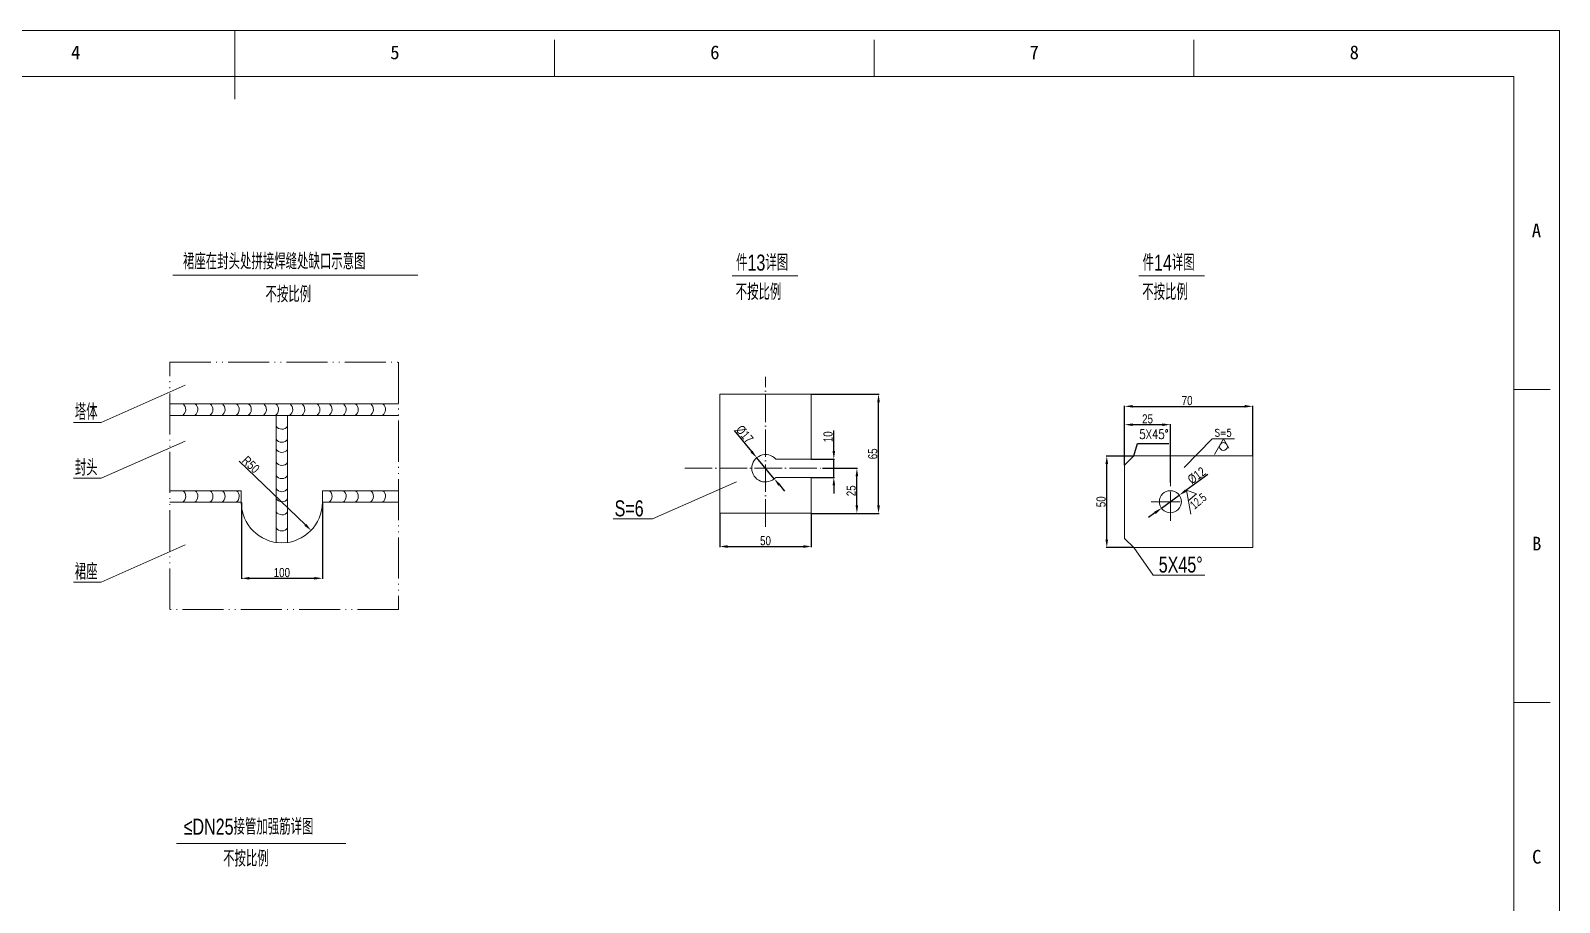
# Model space of a CAD drawing. Header units: millimetres. Extents: x 8160 to 405605, y -30951 to 80400.
# Drawn here: x 65779 to 79146, y 24065 to 31684 of the extents above; entities that cross this region are included whole.
import ezdxf

# ---------------------------------------------------------------- set-up
doc = ezdxf.new("R2010")
doc.units = ezdxf.units.MM
for name, pattern in [('ACAD_ISO04W100', [30.5, 24, -3, 0.5, -3]), ('ACAD_ISO05W100', [34, 24, -3, 0.5, -3, 0.5, -3]), ('CENTER', [50.8, 31.75, -6.35, 6.35, -6.35]), ('DIVIDE', [31.75, 12.7, -6.35, 0, -6.35, 0, -6.35])]:
    doc.linetypes.add(name, pattern=pattern)
doc.layers.get('0').update_dxf_attribs({"lineweight": 13})
doc.layers.get('Defpoints').update_dxf_attribs({"lineweight": 13})
for name, color, linetype, lineweight in [('bh', 7, 'Continuous', 13), ('CENTER', 1, 'CENTER', 13), ('DIM', 7, 'Continuous', 13), ('DIVIDE', 3, 'DIVIDE', 13), ('PROFILE', 4, 'Continuous', 15)]:
    doc.layers.add(name, color=color, linetype=linetype, lineweight=lineweight)
doc.styles.add('HZDX', font='tcc_simp.shx', dxfattribs={"width": 0.8, "height": 80, "bigfont": 'hzdx.shx'})
doc.styles.add('HZDX90', font='romans.shx', dxfattribs={"width": 0.8, "height": 90, "bigfont": 'tcc_hzdx.shx'})
doc.styles.add('TCC', font='tcc_simp.shx', dxfattribs={"width": 0.75, "bigfont": 'tcc_hzdx.shx'})
doc.styles.add('图签', font='SimSun.ttf', dxfattribs={"height": 3})
doc.dimstyles.new('ISO-25', dxfattribs={"dimtxt": 2.5, "dimasz": 2.5, "dimexe": 1.25, "dimexo": 0.625, "dimtad": 1, "dimdsep": 46, "dimtxsty": 'Standard', "dimcen": 2.5, "dimadec": 0, "dimazin": 0, "dimtfac": 1, "dimtmove": 0, "dimatfit": 3, "dimfxl": 0, "dimarcsym": 0})
doc.dimstyles.new('uni', dxfattribs={"dimtxt": 90, "dimasz": 70, "dimexe": 5, "dimexo": 0.625, "dimgap": 10, "dimtad": 1, "dimdec": 0, "dimdsep": 46, "dimtxsty": 'HZDX', "dimcen": 2.5, "dimadec": 0, "dimazin": 0, "dimtfac": 1, "dimtdec": 0, "dimtmove": 0, "dimatfit": 3, "dimfxl": 0, "dimarcsym": 0})

# ---------------------------------------------------------------- blocks, each defined once
blk = doc.blocks.new('*D118')
at = {"layer": 'Defpoints', "color": 0}
for p in [(67622, 27562), (68331, 27562), (68331, 26897)]:
    blk.add_point(p, dxfattribs=at)
at = {"layer": 'DIM', "color": 0, "lineweight": -2}
for p, q in [((67622, 27561), (67622, 26892)), ((68331, 27561), (68331, 26892)), ((67692, 26897), (68261, 26897))]:
    blk.add_line(p, q, dxfattribs=at)
at = {"layer": 'DIM', "color": 0}
for points in [[(67692, 26909), (67692, 26886), (67622, 26897)], [(68261, 26909), (68261, 26886), (68331, 26897)]]:
    blk.add_solid(points, dxfattribs=at)
at = {"layer": 'DIM', "color": 0, "insert": (67976, 26947), "char_height": 80, "attachment_point": 5, "style": 'HZDX'}
blk.add_mtext('100', dxfattribs=at)
blk = doc.blocks.new('*D119')
at = {"layer": 'Defpoints', "color": 0}
for p in [(67976, 27562), (68232, 27316)]:
    blk.add_point(p, dxfattribs=at)
at = {"layer": 'DIM', "color": 0, "lineweight": -2}
blk.add_line((67603, 27920), (68182, 27365), dxfattribs=at)
at = {"layer": 'DIM', "color": 0}
blk.add_solid([(68190, 27373), (68173, 27356), (68232, 27316)], dxfattribs=at)
at = {"layer": 'DIM', "color": 0, "insert": (67705, 27891), "char_height": 80, "attachment_point": 5, "rotation": 316.2139, "style": 'HZDX'}
blk.add_mtext('R50', dxfattribs=at)
blk = doc.blocks.new('*D686')
at = {"layer": 'Defpoints', "color": 0}
for p in [(72605, 28505), (73193, 28505), (72605, 27465)]:
    blk.add_point(p, dxfattribs=at)
at = {"layer": 'DIM', "color": 0, "lineweight": -2}
for p, q in [((72605, 28505), (73198, 28505)), ((73193, 27535), (73193, 28435)), ((72605, 27465), (73198, 27465))]:
    blk.add_line(p, q, dxfattribs=at)
at = {"layer": 'DIM', "color": 0}
for points in [[(73181, 28435), (73205, 28435), (73193, 28505)], [(73181, 27535), (73205, 27535), (73193, 27465)]]:
    blk.add_solid(points, dxfattribs=at)
at = {"layer": 'DIM', "color": 0, "insert": (73143, 27985), "char_height": 80, "attachment_point": 5, "rotation": 90, "style": 'HZDX'}
blk.add_mtext('65', dxfattribs=at)
blk = doc.blocks.new('*D687')
at = {"layer": 'Defpoints', "color": 0}
for p in [(71805, 27465), (72605, 27465), (72605, 27175)]:
    blk.add_point(p, dxfattribs=at)
at = {"layer": 'DIM', "color": 0, "lineweight": -2}
for p, q in [((71805, 27465), (71805, 27170)), ((72605, 27465), (72605, 27170)), ((71875, 27175), (72535, 27175))]:
    blk.add_line(p, q, dxfattribs=at)
at = {"layer": 'DIM', "color": 0}
for points in [[(71875, 27187), (71875, 27163), (71805, 27175)], [(72535, 27187), (72535, 27163), (72605, 27175)]]:
    blk.add_solid(points, dxfattribs=at)
at = {"layer": 'DIM', "color": 0, "insert": (72205, 27225), "char_height": 80, "attachment_point": 5, "style": 'HZDX'}
blk.add_mtext('50', dxfattribs=at)
blk = doc.blocks.new('*D688')
at = {"layer": 'Defpoints', "color": 0}
for p in [(72605, 27939), (72802, 27939), (72605, 27779)]:
    blk.add_point(p, dxfattribs=at)
at = {"layer": 'DIM', "color": 0, "lineweight": -2}
for p, q in [((72802, 28009), (72802, 28190)), ((72605, 27939), (72807, 27939)), ((72802, 27779), (72802, 27939)), ((72605, 27779), (72807, 27779)), ((72802, 27709), (72802, 27639))]:
    blk.add_line(p, q, dxfattribs=at)
at = {"layer": 'DIM', "color": 0}
for points in [[(72791, 28009), (72814, 28009), (72802, 27939)], [(72791, 27709), (72814, 27709), (72802, 27779)]]:
    blk.add_solid(points, dxfattribs=at)
at = {"layer": 'DIM', "color": 0, "insert": (72752, 28134), "char_height": 80, "attachment_point": 5, "rotation": 90, "style": 'HZDX'}
blk.add_mtext('10', dxfattribs=at)
blk = doc.blocks.new('*D689')
at = {"layer": 'Defpoints', "color": 0}
for p in [(72128, 27951), (72281, 27767)]:
    blk.add_point(p, dxfattribs=at)
at = {"layer": 'DIM', "color": 0, "lineweight": -2}
for p, q in [((71930, 28189), (72083, 28005)), ((72281, 27767), (72128, 27951)), ((72326, 27713), (72371, 27659))]:
    blk.add_line(p, q, dxfattribs=at)
at = {"layer": 'DIM', "color": 0}
for points in [[(72092, 28012), (72074, 27997), (72128, 27951)], [(72335, 27720), (72317, 27705), (72281, 27767)]]:
    blk.add_solid(points, dxfattribs=at)
at = {"layer": 'DIM', "color": 0, "insert": (72022, 28156), "char_height": 80, "attachment_point": 5, "rotation": 309.794, "style": 'HZDX'}
blk.add_mtext('%%C17', dxfattribs=at)
blk = doc.blocks.new('*D690')
at = {"layer": 'Defpoints', "color": 0}
for p in [(72702, 27859), (73004, 27859), (72605, 27465)]:
    blk.add_point(p, dxfattribs=at)
at = {"layer": 'DIM', "color": 0, "lineweight": -2}
for p, q in [((72702, 27859), (73009, 27859)), ((73004, 27535), (73004, 27789)), ((72605, 27465), (73009, 27465))]:
    blk.add_line(p, q, dxfattribs=at)
at = {"layer": 'DIM', "color": 0}
for points in [[(72992, 27789), (73015, 27789), (73004, 27859)], [(72992, 27535), (73015, 27535), (73004, 27465)]]:
    blk.add_solid(points, dxfattribs=at)
at = {"layer": 'DIM', "color": 0, "insert": (72954, 27662), "char_height": 80, "attachment_point": 5, "rotation": 90, "style": 'HZDX'}
blk.add_mtext('25', dxfattribs=at)
blk = doc.blocks.new('*D804')
at = {"layer": 'Defpoints', "color": 0}
for p in [(75189, 27966), (75425, 27966), (75425, 27166)]:
    blk.add_point(p, dxfattribs=at)
at = {"layer": 'DIM', "color": 0, "lineweight": -2}
for p, q in [((75424, 27966), (75184, 27966)), ((75189, 27236), (75189, 27896)), ((75424, 27166), (75184, 27166))]:
    blk.add_line(p, q, dxfattribs=at)
at = {"layer": 'DIM', "color": 0}
for points in [[(75177, 27896), (75200, 27896), (75189, 27966)], [(75177, 27236), (75200, 27236), (75189, 27166)]]:
    blk.add_solid(points, dxfattribs=at)
at = {"layer": 'DIM', "color": 0, "insert": (75139, 27566), "char_height": 80, "attachment_point": 5, "rotation": 90, "style": 'HZDX'}
blk.add_mtext('50', dxfattribs=at)
blk = doc.blocks.new('*D805')
at = {"layer": 'Defpoints', "color": 0}
for p in [(76465, 28400), (76465, 27966), (75345, 27886)]:
    blk.add_point(p, dxfattribs=at)
at = {"layer": 'DIM', "color": 0, "lineweight": -2}
for p, q in [((75345, 27887), (75345, 28405)), ((75415, 28400), (76395, 28400)), ((76465, 27967), (76465, 28405))]:
    blk.add_line(p, q, dxfattribs=at)
at = {"layer": 'DIM', "color": 0}
for points in [[(75415, 28412), (75415, 28389), (75345, 28400)], [(76395, 28412), (76395, 28389), (76465, 28400)]]:
    blk.add_solid(points, dxfattribs=at)
at = {"layer": 'DIM', "color": 0, "insert": (75891, 28450), "char_height": 80, "attachment_point": 5, "style": 'HZDX'}
blk.add_mtext('70', dxfattribs=at)
blk = doc.blocks.new('*D806')
at = {"layer": 'Defpoints', "color": 0}
for p in [(75745, 28240), (75345, 27886), (75745, 27734)]:
    blk.add_point(p, dxfattribs=at)
at = {"layer": 'DIM', "color": 0, "lineweight": -2}
for p, q in [((75345, 27887), (75345, 28245)), ((75415, 28240), (75675, 28240)), ((75745, 27735), (75745, 28245))]:
    blk.add_line(p, q, dxfattribs=at)
at = {"layer": 'DIM', "color": 0}
for points in [[(75415, 28251), (75415, 28228), (75345, 28240)], [(75675, 28251), (75675, 28228), (75745, 28240)]]:
    blk.add_solid(points, dxfattribs=at)
at = {"layer": 'DIM', "color": 0, "insert": (75545, 28290), "char_height": 80, "attachment_point": 5, "style": 'HZDX'}
blk.add_mtext('25', dxfattribs=at)
blk = doc.blocks.new('*D807')
at = {"layer": 'Defpoints', "color": 0}
for p in [(75822, 27623), (75667, 27510)]:
    blk.add_point(p, dxfattribs=at)
at = {"layer": 'DIM', "color": 0, "lineweight": -2}
for p, q in [((76073, 27804), (75879, 27664)), ((75667, 27510), (75822, 27623)), ((75610, 27469), (75554, 27428))]:
    blk.add_line(p, q, dxfattribs=at)
at = {"layer": 'DIM', "color": 0}
for points in [[(75872, 27673), (75886, 27654), (75822, 27623)], [(75603, 27479), (75617, 27460), (75667, 27510)]]:
    blk.add_solid(points, dxfattribs=at)
at = {"layer": 'DIM', "color": 0, "insert": (75975, 27795), "char_height": 80, "attachment_point": 5, "rotation": 35.9149, "style": 'HZDX'}
blk.add_mtext('%%c12', dxfattribs=at)

msp = doc.modelspace()

# ---------------------------------------------------------------- linework, layer by layer
at = {"color": 7}
for p, q in [((79146.2, 31683.7), (55386.2, 31683.7)), ((67566.2, 31083.7), (67566.2, 31683.7)), ((79146.2, -1956.3), (79146.2, 31683.7)), ((70361.2, 31283.7), (70361.2, 31603.7)), ((73156.2, 31283.7), (73156.2, 31603.7)), ((75951.2, 31283.7), (75951.2, 31603.7)), ((78746.2, 31283.7), (56386.2, 31283.7)), ((78746.2, -1556.3), (78746.2, 31283.7)), ((69165.5, 29546.4), (67023, 29546.4)), ((71914.2, 29540.7), (72488.5, 29540.7)), ((75468.6, 29540.7), (76042.8, 29540.7)), ((78746.2, 28547.7), (79066.2, 28547.7)), ((78746.2, 25810.9), (79066.2, 25810.9)), ((67053.7, 24579), (68534.8, 24579))]:
    msp.add_line(p, q, dxfattribs=at)
at = {"layer": 'bh', "color": 7}
for centre, radius, start, end in [((67071.9, 28372.9), 64.1, 305.95925, 50.44807), ((67177.7, 28372.9), 64.1, 305.95925, 50.44807), ((67310, 28372.9), 64.1, 305.95925, 50.44807), ((67415.9, 28372.9), 64.1, 305.95925, 50.44807), ((67539.4, 28372.9), 64.1, 305.95925, 50.44807), ((67645.2, 28372.9), 64.1, 305.95925, 50.44807), ((67777.5, 28372.9), 64.1, 305.95925, 50.44807), ((67883.4, 28372.9), 64.1, 305.95925, 50.44807), ((68006.9, 28372.9), 64.1, 305.95925, 50.44807), ((68112.7, 28372.9), 64.1, 305.95925, 50.44807), ((68245, 28372.9), 64.1, 305.95925, 50.44807), ((68350.9, 28372.9), 64.1, 305.95925, 50.44807), ((68474.4, 28372.9), 64.1, 305.95925, 50.44807), ((68580.2, 28372.9), 64.1, 305.95925, 50.44807), ((68712.5, 28372.9), 64.1, 305.95925, 50.44807), ((68818.4, 28372.9), 64.1, 305.95925, 50.44807), ((67976.9, 28261.4), 61.2, 213.13092, 324.77559), ((67976.9, 28146.9), 61.2, 213.13092, 324.77559), ((67976.9, 28058.9), 61.2, 213.13092, 324.77559), ((67976.9, 27944.4), 61.2, 213.13092, 324.77559), ((67976.9, 27829.9), 61.2, 213.13092, 324.77559), ((67976.9, 27715.4), 61.2, 213.13092, 324.77559), ((67071.9, 27613.5), 64.1, 305.95925, 50.44807), ((67177.7, 27613.5), 64.1, 305.95925, 50.44807), ((67310, 27613.5), 64.1, 305.95925, 50.44807), ((67415.9, 27613.5), 64.1, 305.95925, 50.44807), ((67539.4, 27613.5), 64.1, 305.95925, 50.44807), ((67976.9, 27627.3), 61.2, 213.13092, 324.77559), ((68350.9, 27613.5), 64.1, 305.95925, 50.44807), ((68474.4, 27613.5), 64.1, 305.95925, 50.44807), ((68580.2, 27613.5), 64.1, 305.95925, 50.44807), ((68712.5, 27613.5), 64.1, 305.95925, 50.44807), ((68818.4, 27613.5), 64.1, 305.95925, 50.44807), ((67976.9, 27512.8), 61.2, 213.13092, 324.77559), ((67976.9, 27371.9), 61.2, 213.13092, 324.77559)]:
    msp.add_arc(centre, radius, start, end, dxfattribs=at)
at = {"layer": 'CENTER', "color": 7, "linetype": 'ACAD_ISO04W100', "ltscale": 10}
for p, q in [((72204.6, 27347.8), (72204.6, 28657.4)), ((71499.5, 27858.8), (72701.6, 27858.8))]:
    msp.add_line(p, q, dxfattribs=at)
at = {"layer": 'CENTER', "color": 7, "ltscale": 8}
for p, q in [((75744.7, 27398.9), (75744.7, 27734.1)), ((75577.1, 27566.5), (75880.1, 27566.5))]:
    msp.add_line(p, q, dxfattribs=at)
at = {"layer": 'DIM', "color": 7}
for p, q in [((66397.9, 28259.4), (67131.5, 28583.9)), ((66154.1, 28259.4), (66397.9, 28259.4)), ((66397.9, 27772.6), (67131.5, 28097.1)), ((76209, 28116.4), (76129.1, 27978)), ((76209, 28116.4), (76256.4, 28034.3)), ((66154.1, 27772.6), (66397.9, 27772.6)), ((71216.7, 27416.6), (71950.4, 27741.2)), ((75885.1, 27668.1), (75922.3, 27457)), ((75885.1, 27668.1), (75974.1, 27635.7)), ((75974.1, 27635.7), (75901.6, 27574.8)), ((70872.8, 27416.6), (71216.7, 27416.6)), ((66397.9, 26864.3), (67131.5, 27188.9)), ((66154.1, 26864.3), (66397.9, 26864.3))]:
    msp.add_line(p, q, dxfattribs=at)
for points in [[(75865.2, 27864.5), (76111.5, 28116.4), (76306.6, 28116.4)], [(75424.7, 27166.5), (75594.2, 26923.9), (76047.2, 26923.9)]]:
    msp.add_lwpolyline(points, dxfattribs=at)
msp.add_circle((76209, 28048.9), 33.7, dxfattribs=at)
at = {"layer": 'DIVIDE', "color": 7, "linetype": 'ACAD_ISO05W100', "ltscale": 15}
for p, q in [((66996, 26623.7), (66996, 28785)), ((66996, 28785), (68997.3, 28785)), ((68997.3, 28785), (68997.3, 26623.7)), ((68997.3, 26623.7), (66996, 26623.7))]:
    msp.add_line(p, q, dxfattribs=at)
at = {"layer": 'PROFILE', "color": 7}
for p, q in [((71804.6, 28505.3), (72604.6, 28505.3)), ((71804.6, 27465.3), (71804.6, 28505.3)), ((72604.6, 27938.8), (72604.6, 28505.3)), ((66996, 28422.3), (68997.3, 28422.3)), ((66996, 28321), (68997.3, 28321)), ((67925.6, 27207.3), (67925.6, 28321)), ((68026.9, 27207.3), (68026.9, 28321)), ((72294.1, 27938.8), (72604.6, 27938.8)), ((75344.7, 27886.5), (75424.7, 27966.5)), ((76464.7, 27966.5), (75424.7, 27966.5)), ((76464.7, 27966.5), (76464.7, 27166.5)), ((76464.7, 27166.5), (76464.7, 27966.5)), ((75344.7, 27246.5), (75344.7, 27886.5)), ((72294.1, 27778.8), (72604.6, 27778.8)), ((72604.6, 27465.3), (72604.6, 27778.8)), ((66996, 27662.9), (67621.9, 27662.9)), ((66996, 27561.7), (67621.9, 27561.7)), ((67621.9, 27561.7), (67621.9, 27662.9)), ((68330.6, 27662.9), (68997.3, 27662.9)), ((68330.6, 27561.7), (68330.6, 27662.9)), ((68330.6, 27561.7), (68997.3, 27561.7)), ((71804.6, 27465.3), (72604.6, 27465.3)), ((75344.7, 27246.5), (75424.7, 27166.5)), ((76464.7, 27166.5), (75424.7, 27166.5))]:
    msp.add_line(p, q, dxfattribs=at)
msp.add_circle((75744.7, 27566.5), 96, dxfattribs=at)
for centre, radius, start, end in [((72204.6, 27858.8), 120, 41.81031, 318.18969), ((67976.2, 27561.7), 354.4, 180, 0)]:
    msp.add_arc(centre, radius, start, end, dxfattribs=at)

# ---------------------------------------------------------------- texts
at = {"color": 7, "style": '图签'}
for s, p in [('4', (66133.1, 31433.7)), ('5', (68924.1, 31433.7)), ('6', (71721.1, 31433.7)), ('7', (74513.5, 31433.7)), ('8', (77311.8, 31433.7)), ('A', (78904.3, 29877.3)), ('B', (78907, 27140.5)), ('C', (78907, 24403.7))]:
    msp.add_text(s, height=120, dxfattribs=at).set_placement(p)
at = {"color": 7}
for s, height, style, width, p in [('裙座在封头处拼接焊缝处缺口示意图', 140, 'TCC', 0.75, (67111.5, 29596.6)), ('件13详图', 140, 'TCC', 0.75, (71947.5, 29586.2)), ('件14详图', 140, 'TCC', 0.75, (75501.9, 29586.2)), ('不按比例', 140, 'TCC', 0.75, (67833.2, 29309)), ('不按比例', 140, 'TCC', 0.75, (71944.2, 29329.3)), ('不按比例', 140, 'TCC', 0.75, (75498.5, 29329.3)), ('塔体', 140, 'TCC', 0.75, (66165.7, 28281.2)), ('5X45%%D', 81, 'HZDX90', 0.8, (75473, 28115.6)), ('S=5', 64.8, 'HZDX90', 0.8, (76134, 28137)), ('封头', 140, 'TCC', 0.75, (66165.7, 27794.4)), ('S=6', 140, 'TCC', 0.75, (70885.4, 27438.4)), ('裙座', 140, 'TCC', 0.75, (66165.7, 26886.1)), ('5X45%%D', 140, 'TCC', 0.75, (75642.9, 26947.3)), ('≤DN25接管加强筋详图', 140, 'TCC', 0.75, (67118, 24656.8)), ('不按比例', 140, 'TCC', 0.75, (67462.1, 24377.5))]:
    msp.add_text(s, height=height, dxfattribs=dict(at, style=style, width=width)).set_placement(p)
at = {"color": 7, "style": 'TCC', "width": 0.75}
msp.add_text('12.5', height=75.6, rotation=40, dxfattribs=at).set_placement((75956.1, 27495.3))

# ---------------------------------------------------------------- dimensions: what is measured, and where the dimension line sits
at = {"layer": 'DIM', "color": 7}
for base, p1, p2, text, picture, middle in [((73192.9, 28505.3), (72604.6, 27465.3), (72604.6, 28505.3), '65', '*D686', (73142.9, 27985.3)), ((75188.7, 27966.5), (75424.7, 27166.5), (75424.7, 27966.5), '50', '*D804', (75138.7, 27566.5)), ((73003.6, 27858.8), (72604.6, 27465.3), (72701.6, 27858.8), '25', '*D690', (72953.6, 27662))]:
    dim = msp.add_linear_dim(base=base, p1=p1, p2=p2, angle=90, text=text, dimstyle='uni', dxfattribs=at)
    dim.commit()
    dim.dimension.update_dxf_attribs({"geometry": picture, "text_midpoint": middle})
for base, p2, text, picture, middle in [((76464.7, 28400.2), (76464.7, 27966.5), '70', '*D805', (75890.5, 28400.2)), ((75744.7, 28239.7), (75744.7, 27734.1), '25', '*D806', (75544.7, 28239.7))]:
    dim = msp.add_linear_dim(base=base, p1=(75344.7, 27886.5), p2=p2, text=text, dimstyle='uni', dxfattribs=at)
    dim.commit()
    dim.dimension.update_dxf_attribs({"geometry": picture, "text_midpoint": middle, "dimtype": 160})
for p1, p2, text, picture, middle in [((72281.4, 27766.6), (72127.8, 27951), '%%C17', '*D689', (72022.5, 28155.6)), ((75667, 27510.2), (75822.5, 27622.8), '%%c12', '*D807', (75975.1, 27795.1))]:
    dim = msp.add_diameter_dim_2p(p1=p1, p2=p2, text=text, dimstyle='uni', dxfattribs=at)
    dim.commit()
    dim.dimension.update_dxf_attribs({"geometry": picture, "text_midpoint": middle})
dim = msp.add_linear_dim(base=(72802.2, 27938.8), p1=(72604.6, 27778.8), p2=(72604.6, 27938.8), angle=90, text='10', dimstyle='uni', dxfattribs=at)
dim.commit()
dim.dimension.update_dxf_attribs({"geometry": '*D688', "text_midpoint": (72802.2, 28134.5), "dimtype": 160})
dim = msp.add_radius_dim(center=(67976.2, 27561.7), mpoint=(68232.1, 27316.4), text='R50', dimstyle='uni', override={"dimtmove": 1}, dxfattribs=at)
dim.commit()
dim.dimension.update_dxf_attribs({"geometry": '*D119', "text_midpoint": (67670.5, 27854.7), "dimtype": 164})
for base, p1, p2, text, picture, middle in [((68330.6, 26897.5), (67621.9, 27561.7), (68330.6, 27561.7), '100', '*D118', (67976.2, 26947.5)), ((72604.6, 27175.1), (71804.6, 27465.3), (72604.6, 27465.3), '50', '*D687', (72204.6, 27225.1))]:
    dim = msp.add_linear_dim(base=base, p1=p1, p2=p2, text=text, dimstyle='uni', dxfattribs=at)
    dim.commit()
    dim.dimension.update_dxf_attribs({"geometry": picture, "text_midpoint": middle})

# ---------------------------------------------------------------- leaders
msp.add_leader([(75424.7, 27966.5), (75458.2, 28076.5), (75732, 28076.5)], dimstyle='ISO-25', override={"dimgap": 0.625, "dimtad": 0}, dxfattribs=at)

doc.saveas('drawing.dxf')
